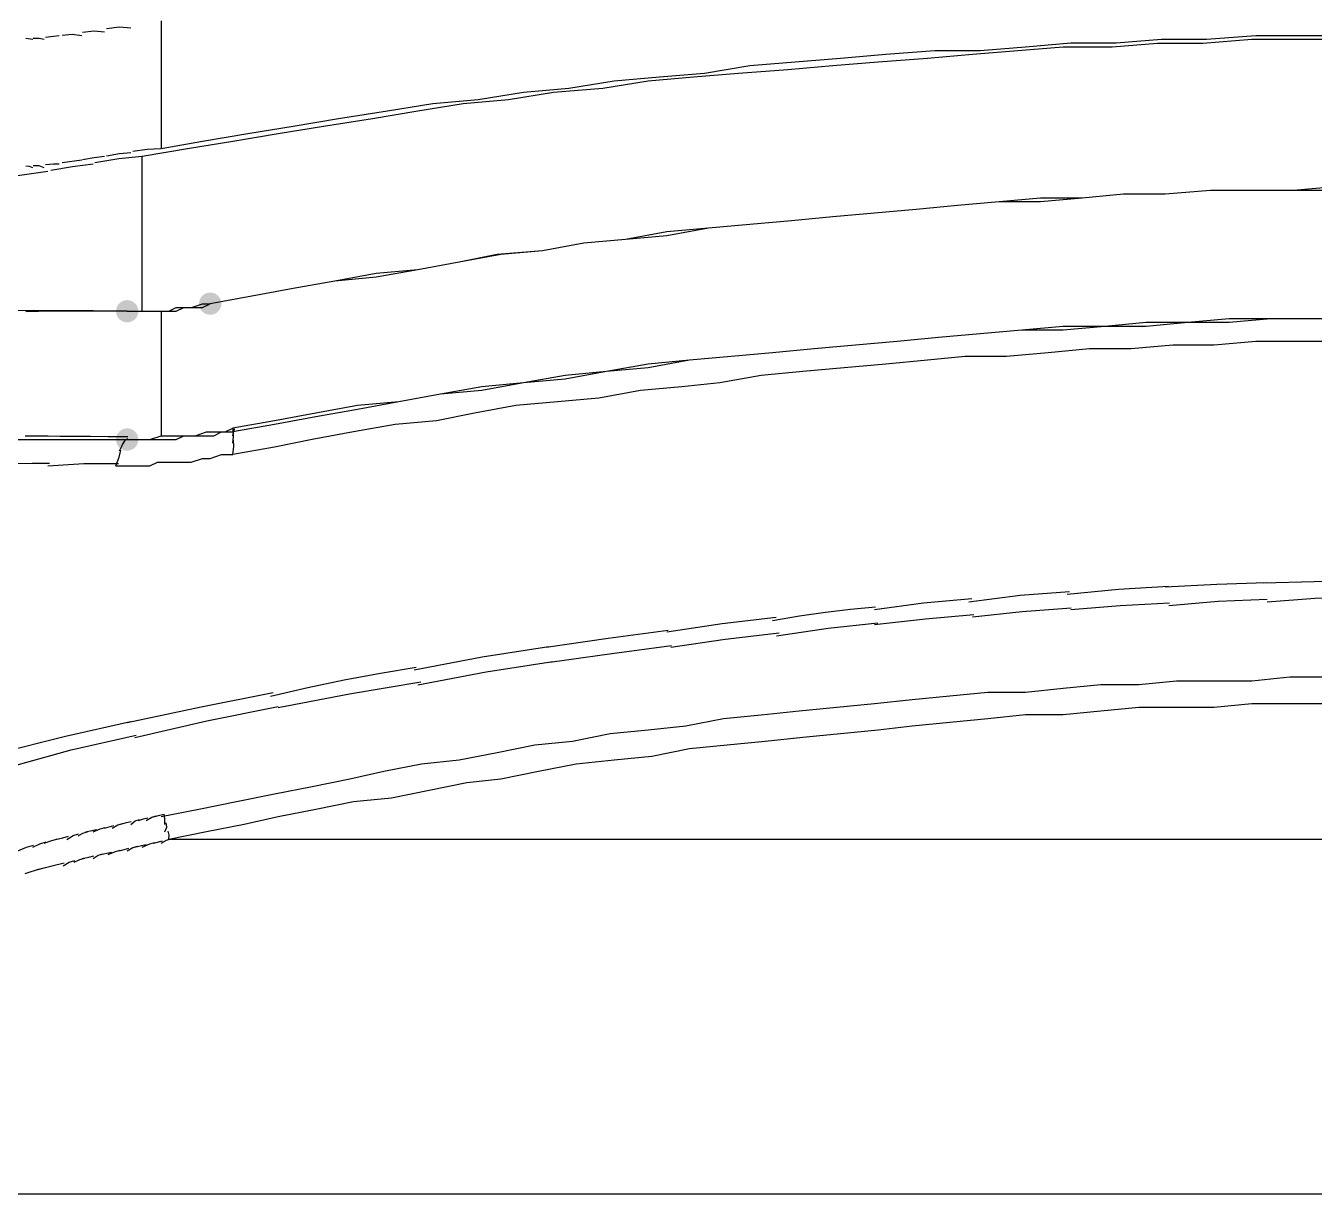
# Model space of a CAD drawing. Header units: millimetres. Extents: x 9 to 367, y 9 to 251.
# Drawn here: x 243.46 to 257.92, y 219.88 to 232.99 of the extents above; entities that cross this region are included whole.
import ezdxf

# ---------------------------------------------------------------- set-up
doc = ezdxf.new("R2010")
doc.units = ezdxf.units.MM
doc.layers.add('图层 1', color=7, linetype='Continuous')

msp = doc.modelspace()

# ---------------------------------------------------------------- hatches: boundary and pattern name
at = {"layer": '图层 1'}
h = msp.add_hatch(color=7, dxfattribs=at)
edge = h.paths.add_edge_path()
edge.add_arc((245.533333, 229.870035), 0.12506, 0, 360)
h = msp.add_hatch(color=7, dxfattribs=at)
edge = h.paths.add_edge_path()
edge.add_arc((244.602141, 229.785298), 0.12506, 0, 360)
h = msp.add_hatch(color=7, dxfattribs=at)
edge = h.paths.add_edge_path()
edge.add_arc((244.602141, 228.345929), 0.12506, 0, 360)

# ---------------------------------------------------------------- linework, layer by layer
at = {"layer": '图层 1', "color": 7, "lineweight": 25}
for points in [[(244.64451, 232.960298), (244.514555, 232.972072), (244.36899, 232.95289)], [(244.982824, 233.045035), (244.982824, 231.605702)], [(243.543808, 232.833333), (243.464786, 232.843917)], [(243.670561, 232.833333), (243.615792, 232.846298), (243.548852, 232.843917)], [(243.840071, 232.875702), (243.775292, 232.866045), (243.685907, 232.855594)], [(244.093965, 232.875702), (243.986235, 232.889945), (243.87242, 232.878524)], [(244.347859, 232.917894), (244.23303, 232.927507), (244.102326, 232.911191)], [(258.233227, 232.833263), (257.725227, 232.833263), (257.217227, 232.833263), (256.666894, 232.790929), (256.158894, 232.790929), (255.650894, 232.748596), (255.100561, 232.748596), (254.592561, 232.706263), (254.084914, 232.663929), (253.576561, 232.621596), (253.02658, 232.579263), (252.518227, 232.536929), (252.01058, 232.494596), (251.459894, 232.452263), (250.952247, 232.409929), (250.443894, 232.367596), (249.936247, 232.282929), (249.385561, 232.240596), (248.877914, 232.155929), (248.369561, 232.113596), (247.861561, 232.028929), (247.353561, 231.944263), (246.803227, 231.859596), (246.295227, 231.774929), (245.787227, 231.690263), (245.27958, 231.605596), (244.771227, 231.520929)], [(258.275702, 232.875667), (257.767702, 232.875667), (257.259702, 232.875667), (256.709369, 232.833333), (256.201369, 232.833333), (255.693369, 232.791), (255.185369, 232.791), (254.677369, 232.748667), (254.169369, 232.706333), (253.661369, 232.706333), (253.111035, 232.664), (252.603035, 232.621667), (252.094682, 232.579333), (251.587035, 232.537), (251.079035, 232.452333), (250.571035, 232.41), (250.063035, 232.367667), (249.555035, 232.283), (249.047035, 232.240667), (248.538682, 232.156), (248.031035, 232.113667), (247.523035, 232.029), (246.972702, 231.944333), (246.464702, 231.859667), (245.956702, 231.775), (245.448702, 231.690333), (244.982682, 231.605667)], [(244.347859, 231.520929), (244.23303, 231.504569), (244.102326, 231.484241)], [(244.771263, 231.520929), (244.509061, 231.495309), (244.238921, 231.450374)], [(244.64451, 231.563298), (244.514555, 231.550025), (244.36899, 231.526962)], [(244.982824, 231.605667), (244.824515, 231.601125), (244.665676, 231.576739)], [(244.771263, 229.785298), (244.771263, 231.520965)], [(243.543808, 231.393965), (243.506281, 231.410281), (243.464786, 231.414426)], [(243.670561, 231.393965), (243.615792, 231.416013), (243.548852, 231.414779)], [(243.840071, 231.436333), (243.775336, 231.436377), (243.686259, 231.427161)], [(244.221106, 231.436333), (243.99061, 231.405642), (243.74662, 231.365425)], [(244.093965, 231.478737), (243.87242, 231.450515)], [(243.712929, 231.351596), (243.529529, 231.328269), (243.320993, 231.29621)], [(258.148526, 231.182369), (257.682859, 231.140035), (257.217545, 231.140035), (256.751526, 231.140035), (256.243878, 231.097702), (255.777859, 231.097702), (255.312192, 231.055369), (254.846878, 231.055369), (254.381212, 231.013035), (253.915192, 230.970702), (253.449526, 230.928369), (252.984212, 230.886035), (252.518192, 230.843702), (252.052878, 230.801369), (251.587212, 230.759035), (251.121192, 230.716702), (250.655526, 230.674369), (250.190212, 230.589702), (249.724192, 230.547369), (249.258526, 230.462702), (248.750878, 230.420369), (248.327192, 230.335702), (247.861526, 230.251035), (247.396212, 230.208702), (246.930192, 230.124035), (246.464526, 230.039369), (245.999212, 229.954702), (245.533192, 229.870035)], [(258.148526, 231.140035), (257.682859, 231.140035), (257.217545, 231.140035), (256.751526, 231.140035), (256.243878, 231.097702), (255.777859, 231.097702), (255.312192, 231.055369), (254.846878, 231.013035), (254.381212, 231.013035), (253.915192, 230.970702), (253.449526, 230.928369), (252.984212, 230.886035), (252.518192, 230.843702), (252.052878, 230.801369), (251.587212, 230.759035), (251.121192, 230.716702), (250.655526, 230.632035), (250.190212, 230.589702), (249.724192, 230.547369), (249.258526, 230.462702), (248.793212, 230.420369), (248.327192, 230.335702), (247.861526, 230.251035), (247.396212, 230.166369), (246.930192, 230.124035), (246.464526, 230.039369), (245.999212, 229.954702), (245.533192, 229.870035)], [(244.602141, 229.785298), (244.221234, 229.789138), (243.869063, 229.791279), (243.54956, 229.79194), (243.266657, 229.791339), (243.024284, 229.789697), (242.826374, 229.787233), (242.676857, 229.784165), (242.579666, 229.780712)], [(244.602141, 229.785298), (244.386395, 229.786603), (244.188239, 229.787139), (244.00939, 229.786997), (243.851562, 229.786268), (243.716473, 229.785043), (243.605836, 229.783413), (243.521368, 229.781468), (243.464786, 229.779301)], [(244.602141, 229.785298), (244.686455, 229.785298), (244.771122, 229.785298)], [(244.602141, 229.785298), (244.686455, 229.785298), (244.771122, 229.785298), (244.856141, 229.785298), (244.982788, 229.785298)], [(244.771263, 229.785298), (244.855929, 229.785298), (244.940596, 229.785298), (245.067596, 229.785298), (245.152263, 229.827631), (245.236929, 229.827631), (245.321949, 229.827631), (245.448596, 229.869965), (245.533263, 229.869965)], [(244.982824, 229.785298), (245.06749, 229.785298), (245.152157, 229.785298), (245.237176, 229.827631), (245.321843, 229.827631), (245.44849, 229.827631), (245.53351, 229.869965)], [(244.982824, 229.785298), (244.982824, 228.388298)], [(258.402914, 229.700702), (257.894561, 229.700702), (257.428894, 229.700702), (256.96358, 229.700702), (256.497561, 229.658369), (256.031894, 229.658369), (255.566228, 229.616035), (255.100561, 229.616035), (254.634894, 229.573702), (254.16958, 229.531369), (253.703561, 229.489035), (253.237894, 229.446702), (252.772227, 229.404369), (252.306561, 229.362035), (251.840894, 229.319702), (251.375227, 229.277369), (250.909914, 229.235035), (250.443894, 229.192702), (249.978227, 229.108035), (249.512914, 229.065702), (249.046894, 228.981035), (248.581227, 228.938702), (248.115914, 228.854035), (247.649894, 228.769369), (247.184227, 228.727035), (246.718914, 228.642369), (246.252894, 228.557702), (245.787227, 228.473035)], [(258.402914, 229.700667), (257.894561, 229.700667), (257.428894, 229.700667), (256.96358, 229.658333), (256.497561, 229.658333), (256.031894, 229.616), (255.566228, 229.616), (255.100561, 229.573667), (254.634894, 229.573667), (254.16958, 229.531333), (253.703561, 229.489), (253.237894, 229.446667), (252.772227, 229.404333), (252.306561, 229.362), (251.840894, 229.319667), (251.375227, 229.277333), (250.909914, 229.235), (250.443894, 229.150333), (249.978227, 229.108), (249.512914, 229.023333), (249.046894, 228.981), (248.581227, 228.896333), (248.115914, 228.854), (247.649894, 228.769333), (247.184227, 228.684667), (246.718914, 228.6), (246.252894, 228.515333), (245.787227, 228.430667)], [(258.190894, 229.446596), (257.725227, 229.446596), (257.259914, 229.446596), (256.793894, 229.404263), (256.328227, 229.404263), (255.862914, 229.361929), (255.396894, 229.361929), (254.931227, 229.319596), (254.465914, 229.277263), (253.999894, 229.277263), (253.576561, 229.234929), (253.111247, 229.192596), (252.645227, 229.150263), (252.179561, 229.107929), (251.713894, 229.065596), (251.248227, 228.980929), (250.824894, 228.938596), (250.359227, 228.896263), (249.893914, 228.811596), (249.427894, 228.769263), (248.962227, 228.726929), (248.496914, 228.642263), (248.073227, 228.557596), (247.607561, 228.515263), (247.141894, 228.430596), (246.67658, 228.345929), (246.252894, 228.261263), (245.787227, 228.176596)], [(244.982824, 228.388298), (245.06749, 228.388298), (245.152157, 228.388298), (245.27951, 228.388298), (245.363824, 228.388298), (245.490824, 228.430631), (245.575843, 228.430631), (245.702843, 228.430631), (245.787157, 228.472965)], [(245.787227, 228.473035), (245.787227, 228.430702)], [(242.273596, 228.345929), (244.602282, 228.345929)], [(243.459035, 228.388298), (243.517492, 228.387848), (243.603437, 228.38708), (243.715286, 228.386072), (243.851456, 228.384903), (244.010364, 228.383651), (244.190426, 228.382395), (244.390059, 228.381213), (244.60768, 228.380184)], [(244.559737, 228.303737), (244.583329, 228.343469), (244.607715, 228.357007)], [(244.602141, 228.345929), (244.686455, 228.345929), (244.813808, 228.345929), (244.898474, 228.345929), (245.025122, 228.345929), (245.152474, 228.345929), (245.237141, 228.388263), (245.363788, 228.388263), (245.448455, 228.388263), (245.575808, 228.388263), (245.660474, 228.430596), (245.787122, 228.430596)], [(244.602141, 228.345929), (244.686455, 228.345929), (244.771122, 228.345929), (244.856141, 228.345929), (244.982788, 228.388263)], [(245.787227, 228.388298), (245.797811, 228.447829), (245.810511, 228.466615)], [(245.787227, 228.303737), (245.79393, 228.376718), (245.7964, 228.430384)], [(245.787227, 228.176596), (245.797634, 228.266158), (245.795341, 228.337463)], [(244.475, 228.049631), (244.512086, 228.149247), (244.530386, 228.225315)], [(244.517369, 228.218965), (244.542416, 228.272984), (244.566405, 228.321976)], [(242.908526, 228.049631), (243.1277, 228.068626), (243.335298, 228.07803), (243.535092, 228.081084), (243.730851, 228.081029)], [(243.712929, 228.049631), (244.115669, 228.076046), (244.504916, 228.078912)], [(244.475, 228.049631), (244.602, 228.049631), (244.729, 228.049631), (244.856, 228.049631), (244.940667, 228.091965), (245.067667, 228.091965), (245.194667, 228.091965), (245.321667, 228.091965), (245.448667, 228.134298), (245.533333, 228.134298), (245.660333, 228.176631), (245.787333, 228.176631)], [(256.243808, 226.695035), (256.824568, 226.721802), (257.378341, 226.740896)], [(257.34451, 226.737227), (257.916803, 226.754646), (258.464226, 226.76545)], [(254.042369, 226.525702), (254.619337, 226.599741), (255.171963, 226.640707)], [(255.143071, 226.610298), (255.722111, 226.668374), (256.279721, 226.699198)], [(251.840965, 226.314), (252.143113, 226.367325), (252.433587, 226.408544), (252.716322, 226.441298), (252.995254, 226.469222)], [(252.984035, 226.440965), (253.533751, 226.515445), (254.07553, 226.563731)], [(254.084737, 226.356369), (254.641332, 226.418061), (255.188932, 226.456205)], [(255.185474, 226.440965), (255.740306, 226.485415), (256.292491, 226.51399)], [(256.286176, 226.483333), (256.838891, 226.532458), (257.386843, 226.554594)], [(257.386526, 226.525702), (257.927334, 226.564993), (258.468142, 226.578619)], [(250.65549, 226.187071), (251.274439, 226.28038), (251.882804, 226.353582)], [(252.984035, 226.271631), (253.554301, 226.335352), (254.097049, 226.381345)], [(249.300894, 226.017561), (249.997322, 226.118058), (250.67073, 226.207708)], [(250.697859, 226.017561), (251.308826, 226.104962), (251.913178, 226.175958)], [(251.883333, 226.144667), (252.463344, 226.230877), (253.021394, 226.289306)], [(247.81951, 225.763667), (248.584729, 225.909276), (249.332221, 226.024722)], [(249.343263, 225.848404), (250.036824, 225.946167), (250.707102, 226.033612)], [(246.210631, 225.467369), (246.627532, 225.565628), (247.037057, 225.650196), (247.441886, 225.724841), (247.844698, 225.793335)], [(247.861526, 225.594333), (248.630272, 225.741618), (249.374942, 225.855036)], [(258.064, 225.678929), (257.640667, 225.678929), (257.217333, 225.636596), (256.794, 225.636596), (256.370667, 225.636596), (255.947333, 225.594263), (255.524, 225.594263), (255.100667, 225.551929), (254.677333, 225.509596), (254.254, 225.509596), (253.830667, 225.467263), (253.407333, 225.424929), (252.984, 225.382596), (252.560667, 225.340263), (252.137333, 225.297929), (251.714, 225.255596), (251.290667, 225.213263), (250.867333, 225.128596), (250.444, 225.086263), (250.020667, 225.043929), (249.597333, 224.959263), (249.174, 224.916929), (248.750667, 224.832263), (248.327333, 224.747596), (247.904, 224.705263), (247.480667, 224.620596), (247.099314, 224.535929), (246.676333, 224.451263), (246.253, 224.366596), (245.829667, 224.281929), (245.406333, 224.197263), (244.982647, 224.112596)], [(246.295404, 225.340263), (247.09449, 225.49306), (247.894898, 225.629188)], [(244.602141, 225.170929), (245.433859, 225.347892), (246.238324, 225.507127)], [(244.686526, 225.001596), (245.49593, 225.191567), (246.295545, 225.349788)], [(258.063929, 225.382702), (257.640949, 225.382702), (257.217263, 225.382702), (256.793929, 225.340369), (256.370596, 225.340369), (255.947263, 225.340369), (255.524282, 225.298035), (255.100596, 225.255702), (254.677263, 225.255702), (254.253929, 225.213369), (253.830596, 225.171035), (253.407616, 225.128702), (253.026263, 225.086369), (252.602929, 225.044035), (252.179596, 225.001702), (251.756263, 224.959369), (251.332929, 224.917035), (250.909596, 224.874702), (250.486263, 224.790035), (250.062929, 224.747702), (249.639596, 224.705369), (249.216263, 224.620702), (248.792929, 224.536035), (248.411929, 224.493702), (247.988596, 224.409035), (247.565263, 224.324369), (247.141929, 224.282035), (246.718949, 224.197369), (246.295263, 224.112702), (245.914263, 224.028035), (245.490929, 223.943369), (245.067596, 223.858702)], [(243.162772, 224.832263), (243.910353, 225.01681), (244.641264, 225.181513)], [(243.247157, 224.662929), (243.974188, 224.866482), (244.702013, 225.030877)], [(244.898404, 224.112596), (244.968254, 224.132175), (245.016937, 224.143288)], [(245.025192, 224.028), (245.025721, 224.092029), (245.016726, 224.143358)], [(244.221106, 223.943263), (244.300657, 223.978629), (244.35375, 223.993357)], [(244.347859, 223.985631), (244.45087, 224.01597)], [(244.432631, 223.985631), (244.497234, 224.023599), (244.548342, 224.038548)], [(244.517369, 224.028), (244.592995, 224.048373), (244.645074, 224.060808)], [(244.64451, 224.028), (244.693061, 224.067467), (244.740818, 224.082328)], [(244.728894, 224.070404), (244.786176, 224.091306), (244.834727, 224.103212)], [(244.813667, 224.070404), (244.877916, 224.109342), (244.926556, 224.123673)], [(245.025192, 223.943263), (245.046359, 223.99715), (245.038951, 224.045216)], [(243.670561, 223.816298), (243.75655, 223.846461), (243.825077, 223.864981)], [(243.797702, 223.858702), (243.881751, 223.879251), (243.945163, 223.895038)], [(243.92449, 223.858702), (243.997736, 223.903902), (244.055371, 223.921849)], [(244.051596, 223.900894), (244.106056, 223.931762), (244.158135, 223.946755)], [(244.136333, 223.943263), (244.204419, 223.9583), (244.256631, 223.970427)], [(244.982824, 223.816298), (245.044692, 223.851399), (245.093596, 223.865334)], [(245.067561, 223.858702), (245.073426, 223.907033), (245.06368, 223.95113)], [(274.023596, 223.858702), (245.067596, 223.858702)], [(243.374298, 223.731737), (243.471885, 223.77191), (243.551745, 223.794884)], [(243.543808, 223.773929), (243.621728, 223.810662), (243.694091, 223.831785)], [(244.30549, 223.689369), (244.373929, 223.706919), (244.425435, 223.718649)], [(244.390263, 223.689369), (244.469682, 223.726102), (244.522907, 223.740874)], [(244.517369, 223.731737), (244.62038, 223.762429)], [(244.602141, 223.731737), (244.666744, 223.769176), (244.717852, 223.783596)], [(244.686526, 223.773929), (244.7618, 223.792979), (244.813526, 223.804621)], [(244.771263, 223.773929), (244.855092, 223.810883), (244.907435, 223.825082)], [(244.898404, 223.816298), (244.999651, 223.844873)], [(243.586176, 223.520035), (243.686057, 223.544774), (243.76186, 223.563427)], [(243.755333, 223.562227), (243.894328, 223.595389)], [(243.882439, 223.562227), (243.953171, 223.605575), (244.015436, 223.624316)], [(244.009227, 223.604596), (244.069993, 223.634626), (244.125997, 223.650104)], [(244.093965, 223.647), (244.173604, 223.661773), (244.229431, 223.674164)], [(244.221106, 223.647), (244.277771, 223.68219), (244.32835, 223.696742)], [(243.459035, 223.477667), (243.618138, 223.528114)], [(277.960631, 219.879263), (241.130631, 219.879263)]]:
    msp.add_lwpolyline(points, dxfattribs=at)

doc.saveas('drawing.dxf')
